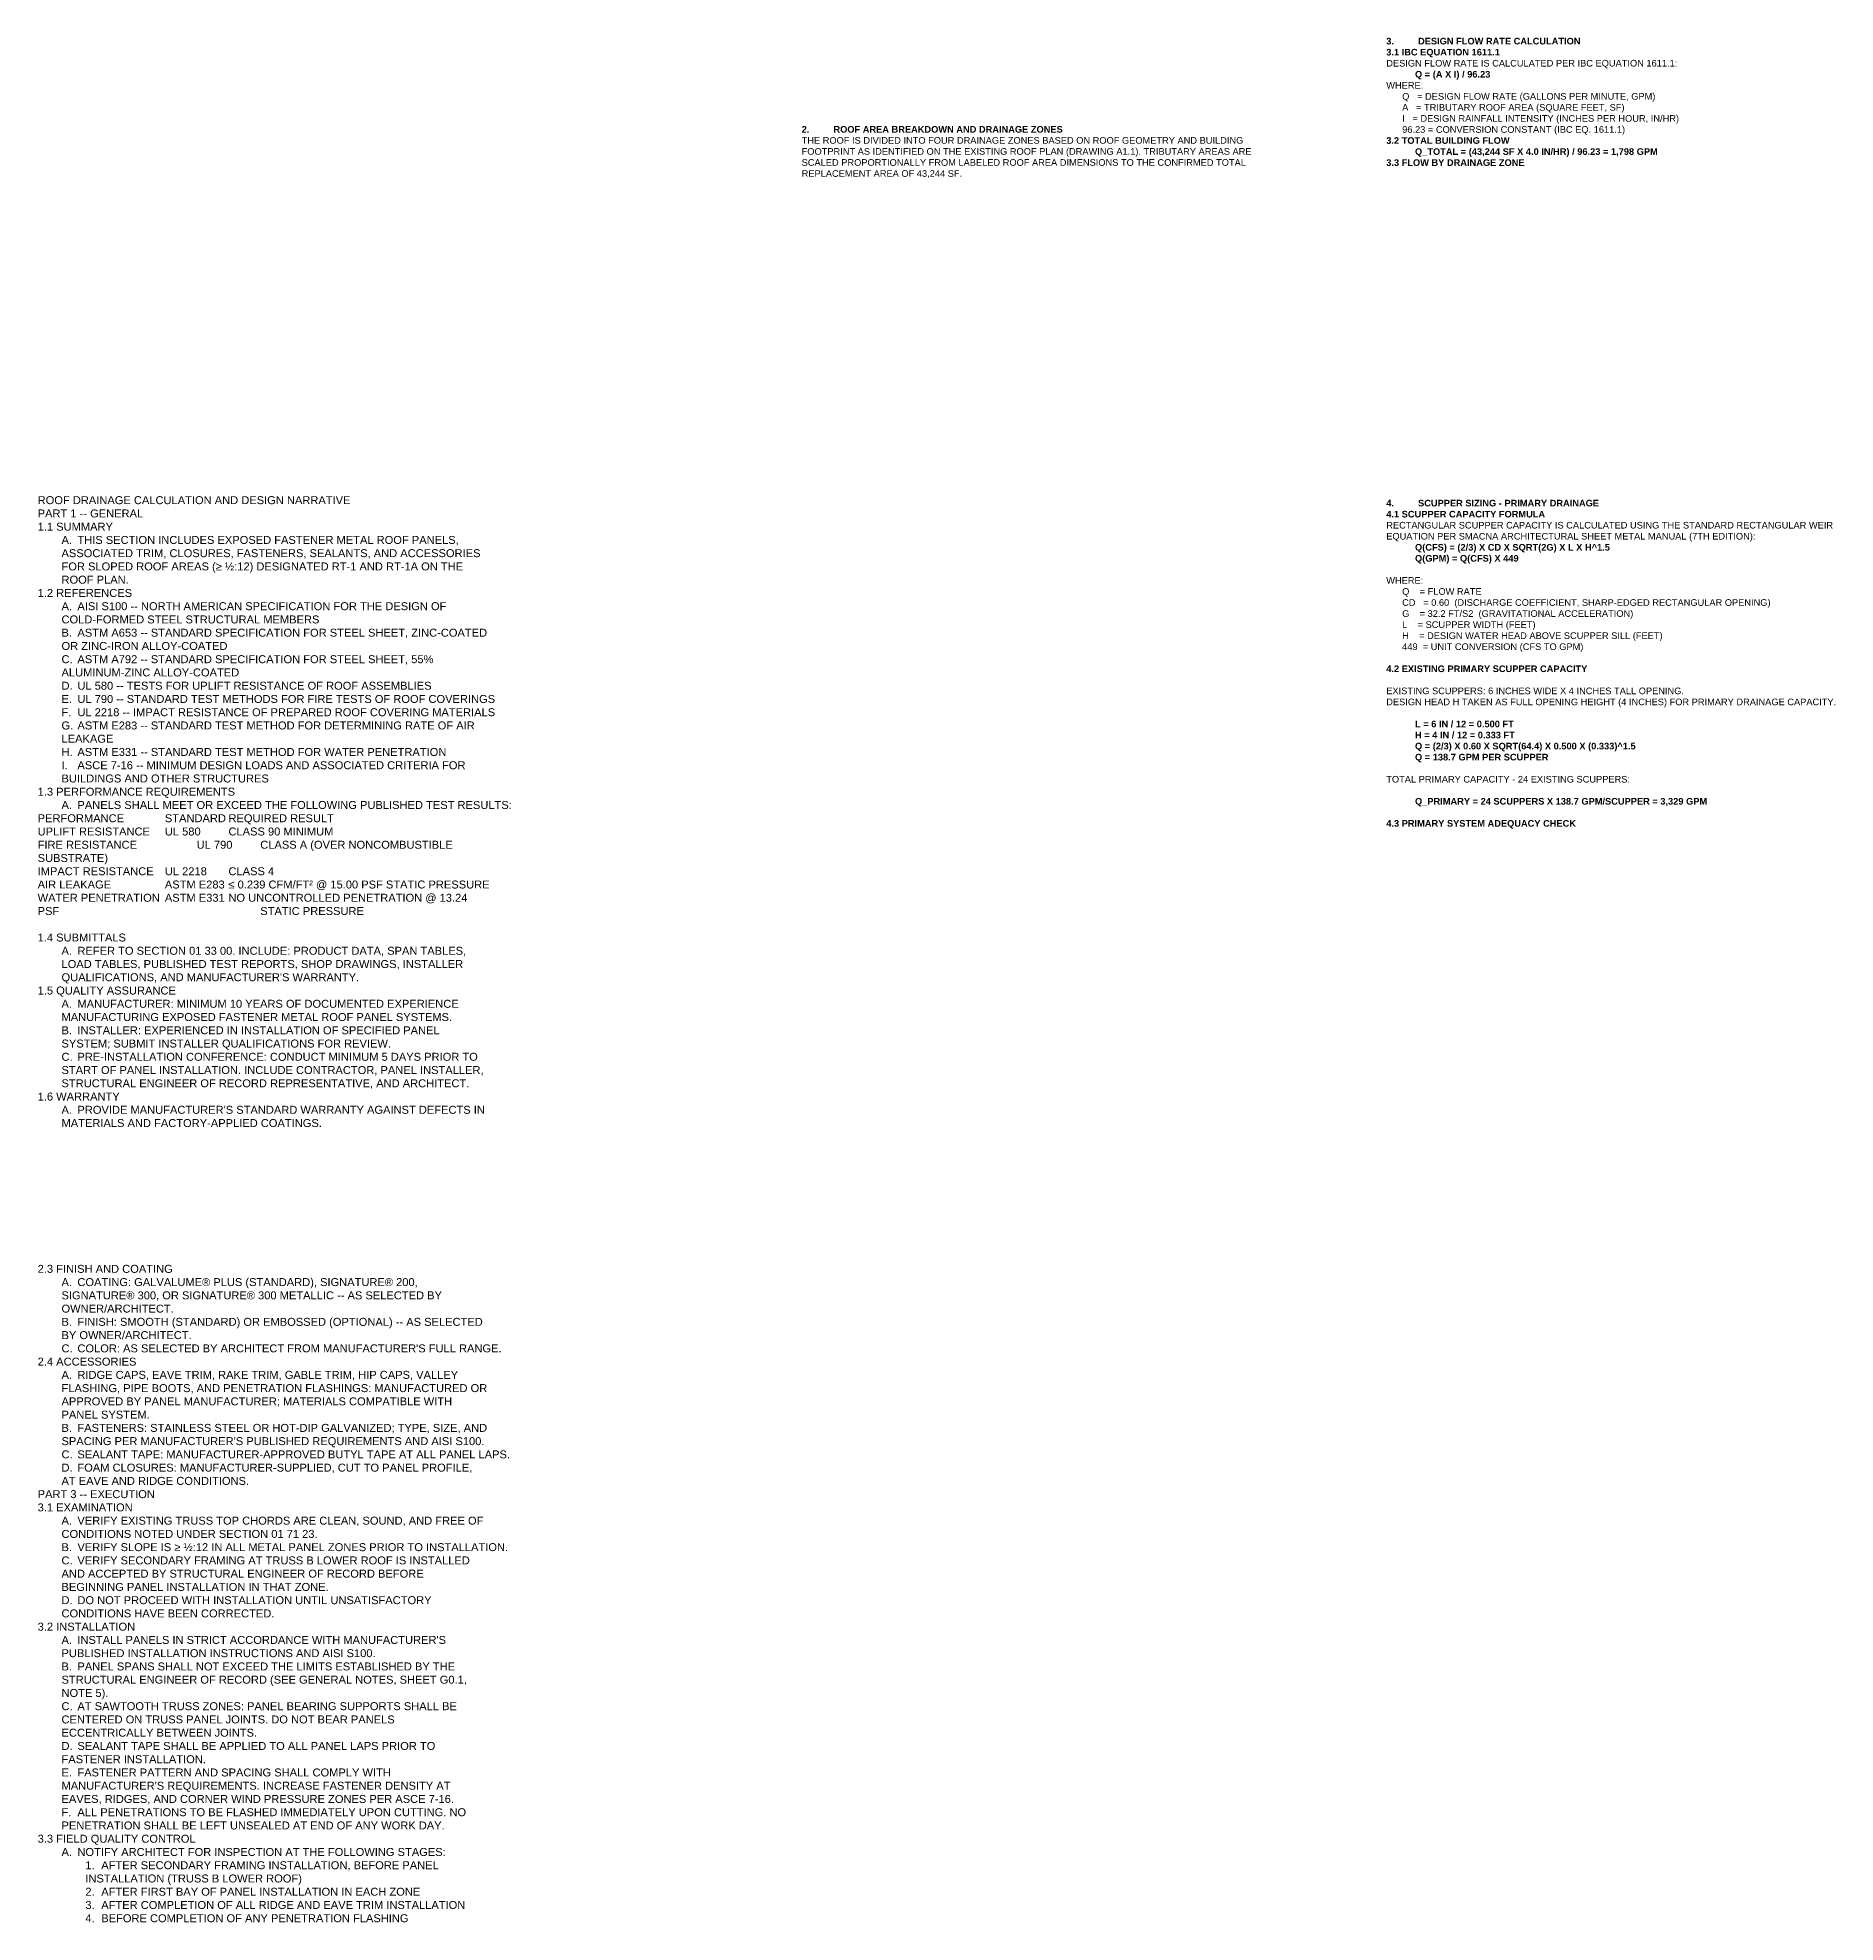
# Paper-space layout 'G0.2' of a CAD drawing. Header units: inches. Extents: x -16 to 112, y -9 to 24.
# Drawn here: x 84.07 to 112.3, y -9.23 to 20.37 of the extents above; entities that cross this region are included whole.
import ezdxf

# ---------------------------------------------------------------- set-up
doc = ezdxf.new("R2010")
doc.units = ezdxf.units.IN
doc.layers.add('TITLE-ANNO-16', color=7, linetype='Continuous')
doc.styles.add('PDF Arial', font='arial.ttf')
doc.styles.add('PDF Calibri', font='calibri.ttf')

psp = doc.layouts.new('G0.2')

# ---------------------------------------------------------------- texts
at = {"layer": 'TITLE-ANNO-16', "char_height": 0.124837, "width": 7.05026, "attachment_point": 7}
for s, insert, style in [('\\pxb0.66667,a0.33333;{\\fArial|b1|i0|c0|p34;\\H0.83333x;3.^IDESIGN FLOW RATE CALCULATION\\fArial|b0|i0|c0|p34;\\P\\fArial|b1|i0|c0|p34;3.1 IBC EQUATION 1611.1\\fArial|b0|i0|c0|p34;\\P\\pb0.5,a0.5;DESIGN FLOW RATE IS CALCULATED PER IBC EQUATION 1611.1:\\P\\pl2,b0.25,a0.25;\\fArial|b1|i0|c0|p34;     Q = (A X I) / 96.23\\fArial|b0|i0|c0|p34;\\P\\pl0,b0.5,a0.5;WHERE:\\P\\pl2,b0.33333,a0.33333;Q   = DESIGN FLOW RATE (GALLONS PER MINUTE, GPM)\\PA   = TRIBUTARY ROOF AREA (SQUARE FEET, SF)\\PI   = DESIGN RAINFALL INTENSITY (INCHES PER HOUR, IN/HR)\\P96.23 = CONVERSION CONSTANT (IBC EQ. 1611.1)\\P\\pl0,b0.66667;\\fArial|b1|i0|c0|p34;3.2 TOTAL BUILDING FLOW\\fArial|b0|i0|c0|p34;\\P\\pl2,b0.25,a0.25;\\fArial|b1|i0|c0|p34;     Q_TOTAL = (43,244 SF X 4.0 IN/HR) / 96.23 = 1,798 GPM\\fArial|b0|i0|c0|p34;\\P\\pl0,b0.66667,a0.33333;\\fArial|b1|i0|c0|p34;3.3 FLOW BY DRAINAGE ZONE}', (105.247, 18.352), 'PDF Calibri'), ('\\pxb0.66667,a0.33333;{\\fArial|b1|i0|c0|p34;\\H0.83333x;2.^IROOF AREA BREAKDOWN AND DRAINAGE ZONES\\fArial|b0|i0|c0|p34;\\P\\pb0.5,a0.5;THE ROOF IS DIVIDED INTO FOUR DRAINAGE ZONES BASED ON ROOF GEOMETRY AND BUILDING FOOTPRINT AS IDENTIFIED ON THE EXISTING ROOF PLAN (DRAWING A1.1). TRIBUTARY AREAS ARE SCALED PROPORTIONALLY FROM LABELED ROOF AREA DIMENSIONS TO THE CONFIRMED TOTAL REPLACEMENT AREA OF 43,244 SF.}', (96.067, 18.163), 'PDF Calibri'), ("\\pxb0.66667,a0.33333;ROOF DRAINAGE CALCULATION AND DESIGN NARRATIVE\\P\\pb1,a0.41667;{\\C159;\\c4667950;PART 1 -- GENERAL}\\P\\pb0.66667,a0.25;1.1 SUMMARY\\P\\pl3,b0.25,t5;A.^ITHIS SECTION INCLUDES EXPOSED FASTENER METAL ROOF PANELS, ASSOCIATED TRIM, CLOSURES, FASTENERS, SEALANTS, AND ACCESSORIES FOR SLOPED ROOF AREAS (≥ ½:12) DESIGNATED RT-1 AND RT-1A ON THE ROOF PLAN.\\P\\pl0,b0.66667,tz;1.2 REFERENCES\\P\\pl3,b0.25,t5;A.^IAISI S100 -- NORTH AMERICAN SPECIFICATION FOR THE DESIGN OF COLD-FORMED STEEL STRUCTURAL MEMBERS\\PB.^IASTM A653 -- STANDARD SPECIFICATION FOR STEEL SHEET, ZINC-COATED OR ZINC-IRON ALLOY-COATED\\PC.^IASTM A792 -- STANDARD SPECIFICATION FOR STEEL SHEET, 55% ALUMINUM-ZINC ALLOY-COATED\\PD.^IUL 580 -- TESTS FOR UPLIFT RESISTANCE OF ROOF ASSEMBLIES\\PE.^IUL 790 -- STANDARD TEST METHODS FOR FIRE TESTS OF ROOF COVERINGS\\PF.^IUL 2218 -- IMPACT RESISTANCE OF PREPARED ROOF COVERING MATERIALS\\PG.^IASTM E283 -- STANDARD TEST METHOD FOR DETERMINING RATE OF AIR LEAKAGE\\PH.^IASTM E331 -- STANDARD TEST METHOD FOR WATER PENETRATION\\PI.^IASCE 7-16 -- MINIMUM DESIGN LOADS AND ASSOCIATED CRITERIA FOR BUILDINGS AND OTHER STRUCTURES\\P\\pl0,b0.66667,tz;1.3 PERFORMANCE REQUIREMENTS\\P\\pl3,b0.25,t5;A.^IPANELS SHALL MEET OR EXCEED THE FOLLOWING PUBLISHED TEST RESULTS:\\P\\pl0,b0.66667,tz;PERFORMANCE ^I^ISTANDARD^IREQUIRED RESULT\\PUPLIFT RESISTANCE^IUL 580^ICLASS 90 MINIMUM\\PFIRE RESISTANCE^I^IUL 790^ICLASS A (OVER NONCOMBUSTIBLE SUBSTRATE)\\PIMPACT RESISTANCE^IUL 2218^ICLASS 4\\PAIR LEAKAGE^I^IASTM E283^I≤ 0.239 CFM/FT² @ 15.00 PSF STATIC PRESSURE\\PWATER PENETRATION^IASTM E331^INO UNCONTROLLED PENETRATION @ 13.24 PSF ^I^I^I^I^I^I^ISTATIC PRESSURE\\P\\P1.4 SUBMITTALS\\P\\pl3,b0.25,t5;A.^IREFER TO SECTION 01 33 00. INCLUDE: PRODUCT DATA, SPAN TABLES, LOAD TABLES, PUBLISHED TEST REPORTS, SHOP DRAWINGS, INSTALLER QUALIFICATIONS, AND MANUFACTURER'S WARRANTY.\\P\\pl0,b0.66667,tz;1.5 QUALITY ASSURANCE\\P\\pl3,b0.25,t5;A.^IMANUFACTURER: MINIMUM 10 YEARS OF DOCUMENTED EXPERIENCE MANUFACTURING EXPOSED FASTENER METAL ROOF PANEL SYSTEMS.\\PB.^IINSTALLER: EXPERIENCED IN INSTALLATION OF SPECIFIED PANEL SYSTEM; SUBMIT INSTALLER QUALIFICATIONS FOR REVIEW.\\PC.^IPRE-INSTALLATION CONFERENCE: CONDUCT MINIMUM 5 DAYS PRIOR TO START OF PANEL INSTALLATION. INCLUDE CONTRACTOR, PANEL INSTALLER, STRUCTURAL ENGINEER OF RECORD REPRESENTATIVE, AND ARCHITECT.\\P\\pl0,b0.66667,tz;1.6 WARRANTY\\P\\pl3,b0.25,t5;A.^IPROVIDE MANUFACTURER'S STANDARD WARRANTY AGAINST DEFECTS IN MATERIALS AND FACTORY-APPLIED COATINGS.\\P\\pl0,b1,a0.41667,tz;{\\C159;\\c4667950;\\P\\P\\P\\P\\P\\P\\P\\P\\pb0.25,a0.25;\\P\\pb1,a0.41667;\\P\\pb0.66667,a0.25;}2.3 FINISH AND COATING\\P\\pl3,b0.25,t5;A.^ICOATING: GALVALUME® PLUS (STANDARD), SIGNATURE® 200, SIGNATURE® 300, OR SIGNATURE® 300 METALLIC -- AS SELECTED BY OWNER/ARCHITECT.\\PB.^IFINISH: SMOOTH (STANDARD) OR EMBOSSED (OPTIONAL) -- AS SELECTED BY OWNER/ARCHITECT.\\PC.^ICOLOR: AS SELECTED BY ARCHITECT FROM MANUFACTURER'S FULL RANGE.\\P\\pl0,b0.66667,tz;2.4 ACCESSORIES\\P\\pl3,b0.25,t5;A.^IRIDGE CAPS, EAVE TRIM, RAKE TRIM, GABLE TRIM, HIP CAPS, VALLEY FLASHING, PIPE BOOTS, AND PENETRATION FLASHINGS: MANUFACTURED OR APPROVED BY PANEL MANUFACTURER; MATERIALS COMPATIBLE WITH PANEL SYSTEM.\\PB.^IFASTENERS: STAINLESS STEEL OR HOT-DIP GALVANIZED; TYPE, SIZE, AND SPACING PER MANUFACTURER'S PUBLISHED REQUIREMENTS AND AISI S100.\\PC.^ISEALANT TAPE: MANUFACTURER-APPROVED BUTYL TAPE AT ALL PANEL LAPS.\\PD.^IFOAM CLOSURES: MANUFACTURER-SUPPLIED, CUT TO PANEL PROFILE, AT EAVE AND RIDGE CONDITIONS.\\P\\pl0,b1,a0.41667,tz;{\\C159;\\c4667950;PART 3 -- EXECUTION}\\P\\pb0.66667,a0.25;3.1 EXAMINATION\\P\\pl3,b0.25,t5;A.^IVERIFY EXISTING TRUSS TOP CHORDS ARE CLEAN, SOUND, AND FREE OF CONDITIONS NOTED UNDER SECTION 01 71 23.\\PB.^IVERIFY SLOPE IS ≥ ½:12 IN ALL METAL PANEL ZONES PRIOR TO INSTALLATION.\\PC.^IVERIFY SECONDARY FRAMING AT TRUSS B LOWER ROOF IS INSTALLED AND ACCEPTED BY STRUCTURAL ENGINEER OF RECORD BEFORE BEGINNING PANEL INSTALLATION IN THAT ZONE.\\PD.^IDO NOT PROCEED WITH INSTALLATION UNTIL UNSATISFACTORY CONDITIONS HAVE BEEN CORRECTED.\\P\\pl0,b0.66667,tz;3.2 INSTALLATION\\P\\pl3,b0.25,t5;A.^IINSTALL PANELS IN STRICT ACCORDANCE WITH MANUFACTURER'S PUBLISHED INSTALLATION INSTRUCTIONS AND AISI S100.\\PB.^IPANEL SPANS SHALL NOT EXCEED THE LIMITS ESTABLISHED BY THE STRUCTURAL ENGINEER OF RECORD (SEE GENERAL NOTES, SHEET G0.1, NOTE 5).\\PC.^IAT SAWTOOTH TRUSS ZONES: PANEL BEARING SUPPORTS SHALL BE CENTERED ON TRUSS PANEL JOINTS. DO NOT BEAR PANELS ECCENTRICALLY BETWEEN JOINTS.\\PD.^ISEALANT TAPE SHALL BE APPLIED TO ALL PANEL LAPS PRIOR TO FASTENER INSTALLATION.\\PE.^IFASTENER PATTERN AND SPACING SHALL COMPLY WITH MANUFACTURER'S REQUIREMENTS. INCREASE FASTENER DENSITY AT EAVES, RIDGES, AND CORNER WIND PRESSURE ZONES PER ASCE 7-16.\\PF.^IALL PENETRATIONS TO BE FLASHED IMMEDIATELY UPON CUTTING. NO PENETRATION SHALL BE LEFT UNSEALED AT END OF ANY WORK DAY.\\P\\pl0,b0.66667,tz;3.3 FIELD QUALITY CONTROL\\P\\pl3,b0.25,t5;A.^INOTIFY ARCHITECT FOR INSPECTION AT THE FOLLOWING STAGES:\\P\\pl6,tz;1.^IAFTER SECONDARY FRAMING INSTALLATION, BEFORE PANEL INSTALLATION (TRUSS B LOWER ROOF)\\P2.^IAFTER FIRST BAY OF PANEL INSTALLATION IN EACH ZONE\\P3.^IAFTER COMPLETION OF ALL RIDGE AND EAVE TRIM INSTALLATION\\P4.^IBEFORE COMPLETION OF ANY PENETRATION FLASHING", (84.07, -9.226), 'PDF Arial'), ('\\pxb0.66667,a0.33333;{\\fArial|b1|i0|c0|p34;\\H0.83333x;4.^ISCUPPER SIZING - PRIMARY DRAINAGE\\fArial|b0|i0|c0|p34;\\P\\fArial|b1|i0|c0|p34;4.1 SCUPPER CAPACITY FORMULA\\fArial|b0|i0|c0|p34;\\P\\pb0.5,a0.5;RECTANGULAR SCUPPER CAPACITY IS CALCULATED USING THE STANDARD RECTANGULAR WEIR EQUATION PER SMACNA ARCHITECTURAL SHEET METAL MANUAL (7TH EDITION):\\P\\pl2,b0.25,a0.25;\\fArial|b1|i0|c0|p34;     Q(CFS) = (2/3) X CD X SQRT(2G) X L X H^ 1.5\\fArial|b0|i0|c0|p34;\\P\\fArial|b1|i0|c0|p34;     Q(GPM) = Q(CFS) X 449\\fArial|b0|i0|c0|p34;\\P\\pl0,b0,a0;\\P\\pb0.5,a0.5;WHERE:\\P\\pl2,b0.33333,a0.33333;Q    = FLOW RATE\\PCD   = 0.60  (DISCHARGE COEFFICIENT, SHARP-EDGED RECTANGULAR OPENING)\\PG    = 32.2 FT/S2  (GRAVITATIONAL ACCELERATION)\\PL    = SCUPPER WIDTH (FEET)\\PH    = DESIGN WATER HEAD ABOVE SCUPPER SILL (FEET)\\P449  = UNIT CONVERSION (CFS TO GPM)\\P\\pl0,b0,a0;\\P\\pb0.66667,a0.33333;\\fArial|b1|i0|c0|p34;4.2 EXISTING PRIMARY SCUPPER CAPACITY\\fArial|b0|i0|c0|p34;\\P\\pb0,a0;\\P\\pb0.5,a0.5;EXISTING SCUPPERS: 6 INCHES WIDE X 4 INCHES TALL OPENING.\\PDESIGN HEAD H TAKEN AS FULL OPENING HEIGHT (4 INCHES) FOR PRIMARY DRAINAGE CAPACITY.\\P\\pb0,a0;\\P\\pl2,b0.25,a0.25;\\fArial|b1|i0|c0|p34;     L = 6 IN / 12 = 0.500 FT\\fArial|b0|i0|c0|p34;\\P\\fArial|b1|i0|c0|p34;     H = 4 IN / 12 = 0.333 FT\\fArial|b0|i0|c0|p34;\\P\\fArial|b1|i0|c0|p34;     Q = (2/3) X 0.60 X SQRT(64.4) X 0.500 X (0.333)^ 1.5\\fArial|b0|i0|c0|p34;\\P\\fArial|b1|i0|c0|p34;     Q = 138.7 GPM PER SCUPPER\\fArial|b0|i0|c0|p34;\\P\\pl0,b0,a0;\\P\\pb0.5,a0.5;TOTAL PRIMARY CAPACITY - 24 EXISTING SCUPPERS:\\P\\pb0,a0;\\P\\pl2,b0.25,a0.25;\\fArial|b1|i0|c0|p34;     Q_PRIMARY = 24 SCUPPERS X 138.7 GPM/SCUPPER = 3,329 GPM\\fArial|b0|i0|c0|p34;\\P\\pl0,b0,a0;\\P\\pb0.66667,a0.33333;\\fArial|b1|i0|c0|p34;4.3 PRIMARY SYSTEM ADEQUACY CHECK}', (105.247, 7.948), 'PDF Calibri')]:
    psp.add_mtext(s, dxfattribs=dict(at, insert=insert, style=style))

doc.saveas('drawing.dxf')
